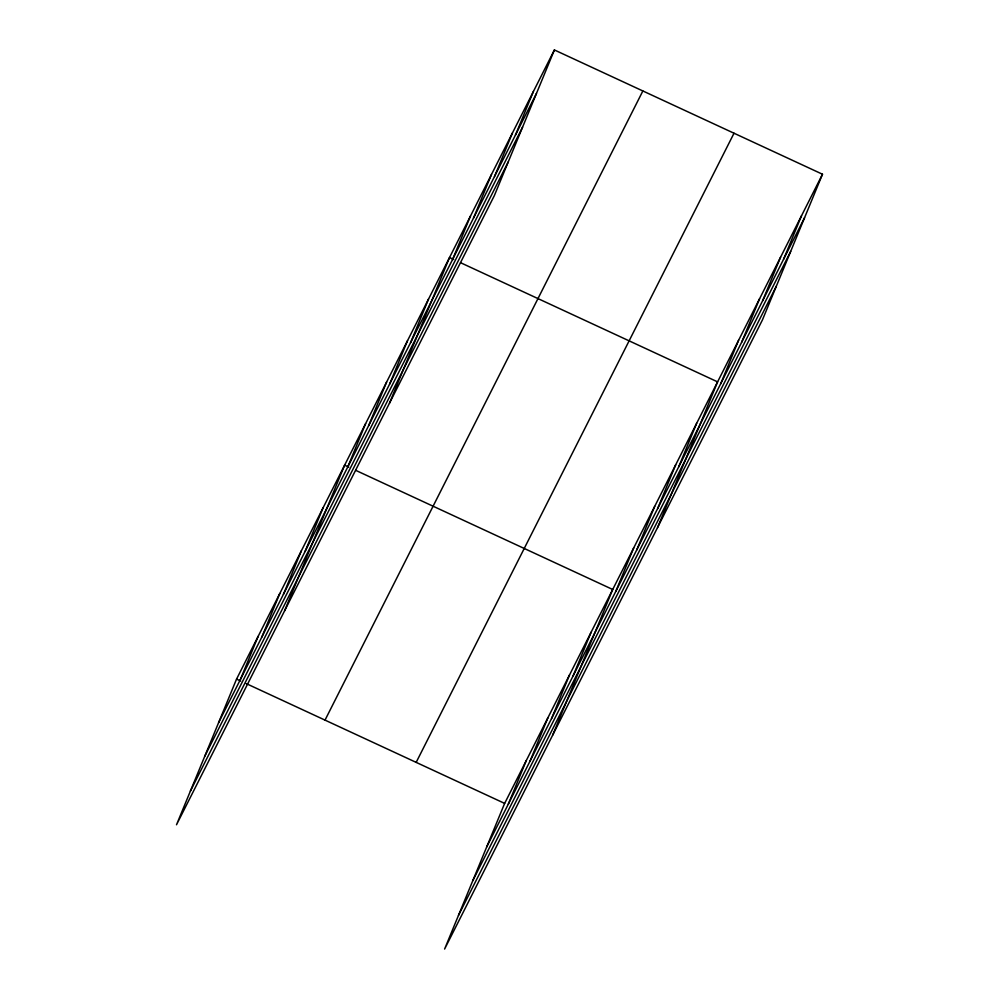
<?xml version="1.0" encoding="UTF-8"?>
<svg xmlns="http://www.w3.org/2000/svg" width="999" height="999" viewBox="0 0 999 999"><rect width="100%" height="100%" fill="white"/><g stroke="black" fill="none" stroke-linecap="round" stroke-linejoin="round"><path stroke-width="1.5" d="M554.395 49.95L236.551 679.108L176.511 824.762L494.355 195.604L554.395 49.95L822.489 174.238L762.449 319.892L444.605 949.05L504.645 803.396L822.489 174.238M240.222 679.844L258.167 636.326M261.838 637.062L279.77 593.543M283.454 594.28L301.386 550.761M305.057 551.498L323.002 507.979M284.578 610.851L344.618 465.197L348.763 467.12M347.652 467.195L365.597 423.663M368.631 425.674L386.563 382.142M389.61 384.14L407.542 340.622M410.589 342.62L428.521 299.101M389.473 403.221L449.5 257.567L453.646 259.49M452.535 259.565L470.479 216.046M473.514 218.044L491.458 174.525M494.493 176.523L512.437 133.004M515.472 135.002L533.416 91.471M508.316 804.133L526.261 760.614M529.932 761.35L547.877 717.831M551.548 718.568L569.48 675.049M573.164 675.786L591.096 632.267M552.672 735.139L612.712 589.485L355.669 470.317M615.746 591.483L633.691 547.964M636.725 549.962L654.67 506.431M657.704 508.441L675.649 464.91M678.683 466.908L696.615 423.389M657.567 527.522L717.594 381.868L460.564 262.7M720.641 383.866L738.573 340.334M741.62 342.332L759.552 298.813M762.587 300.811L780.531 257.292M783.566 259.29L801.51 215.772M218.606 722.627L536.451 93.469M204.72 756.33L522.564 127.173M190.409 791.058L508.241 161.9M325.025 720.117L642.856 90.971M416.171 762.374L734.015 133.229M486.7 846.915L804.545 217.77M472.814 880.619L790.659 251.473M458.504 915.346L776.348 286.189M236.551 679.108L240.697 681.031M246.229 683.591L504.645 803.396"/></g></svg>
